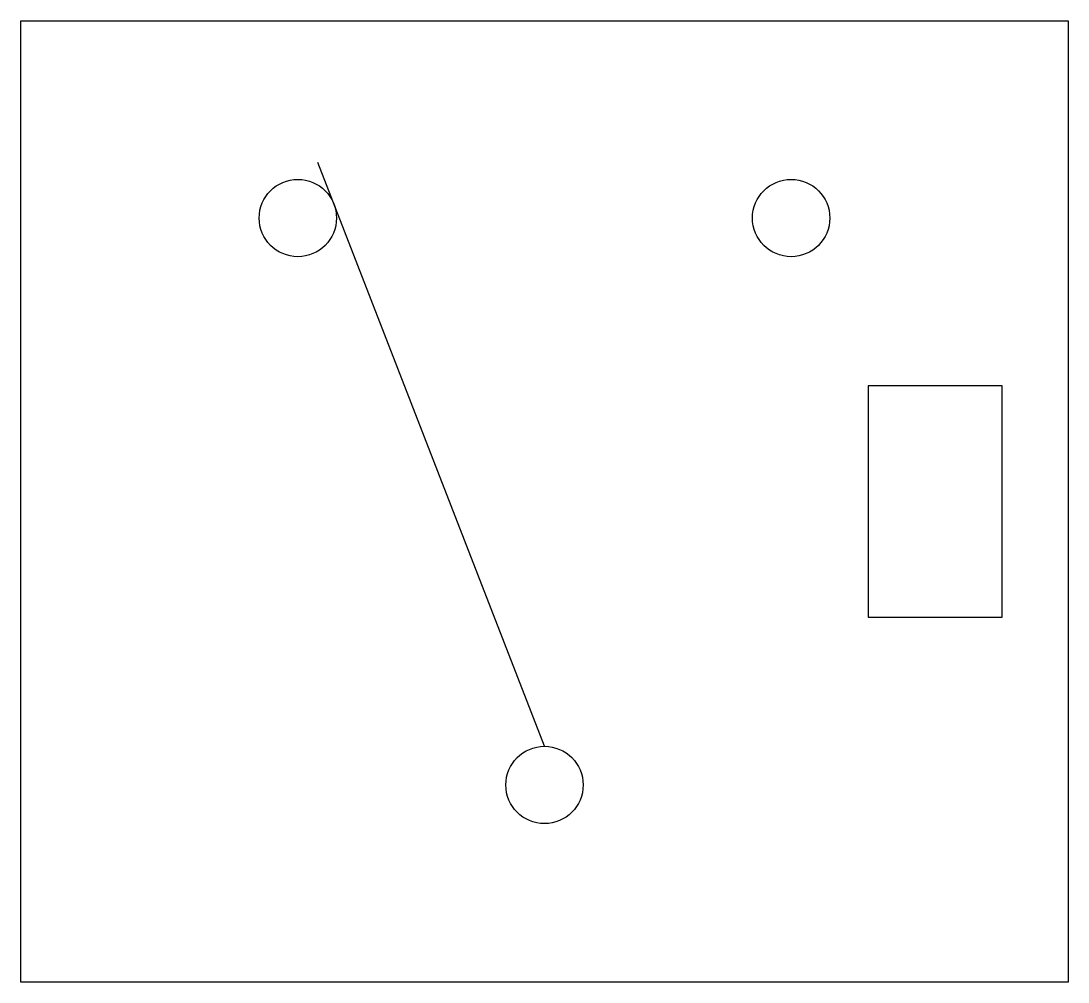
# Model space of a CAD drawing. Header units: inches. Extents: x 281.396 to 282.242, y 1706.089 to 1706.866.
import ezdxf

# ---------------------------------------------------------------- set-up
doc = ezdxf.new("R2010")
doc.units = ezdxf.units.IN
doc.header["$LTSCALE"] = 96
doc.header["$MEASUREMENT"] = 0
doc.layers.get('0').update_dxf_attribs({"linetype": 'CONTINUOUS'})

msp = doc.modelspace()

# ---------------------------------------------------------------- linework, layer by layer
for p, q in [((281.81863, 1706.27971), (281.63549, 1706.75159)), ((282.18843, 1706.57107), (282.08022, 1706.57107)), ((282.08022, 1706.57107), (282.08022, 1706.38408)), ((282.18843, 1706.38408), (282.18843, 1706.57107)), ((282.08022, 1706.38408), (282.18843, 1706.38408))]:
    msp.add_line(p, q)
msp.add_lwpolyline([(281.39571, 1706.866), (282.24156, 1706.866), (282.24156, 1706.08915), (281.39571, 1706.08915)], close=True)
for centre in [(281.61939, 1706.70669), (282.01787, 1706.70669), (281.81863, 1706.24846)]:
    msp.add_circle(centre, 0.03125)

doc.saveas('drawing.dxf')
